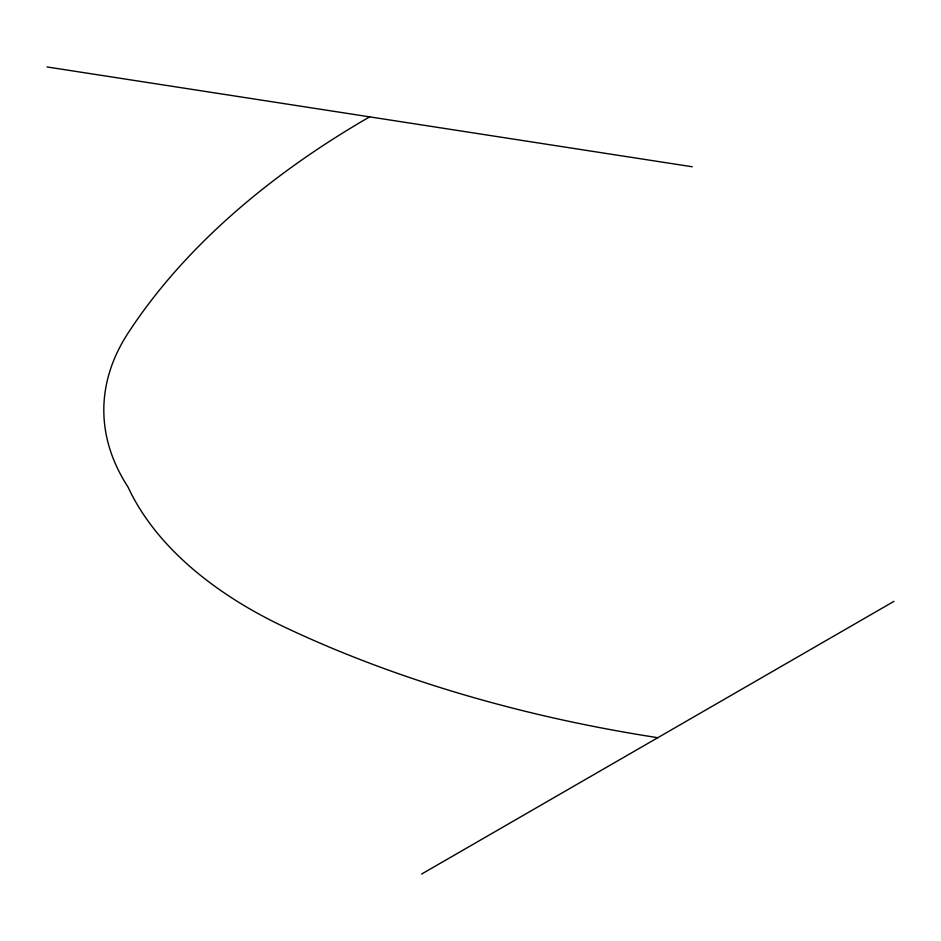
<?xml version="1.0" encoding="UTF-8"?>
<svg xmlns="http://www.w3.org/2000/svg" width="941" height="941" viewBox="0 0 941 941"><rect width="100%" height="100%" fill="white"/><g stroke="black" fill="none" stroke-linecap="round" stroke-linejoin="round"><path stroke-width="1.41" d="M421.627 874.048L893.95 601.358M47.05 66.952L692.258 166.769M369.648 116.86A1056.343 609.874 0 0 0 128.164 332.961A378.788 218.688 0 0 0 127.976 486.956A471.759 272.372 0 0 0 284.582 627.106A994.837 574.363 0 0 0 657.794 737.697"/></g></svg>
